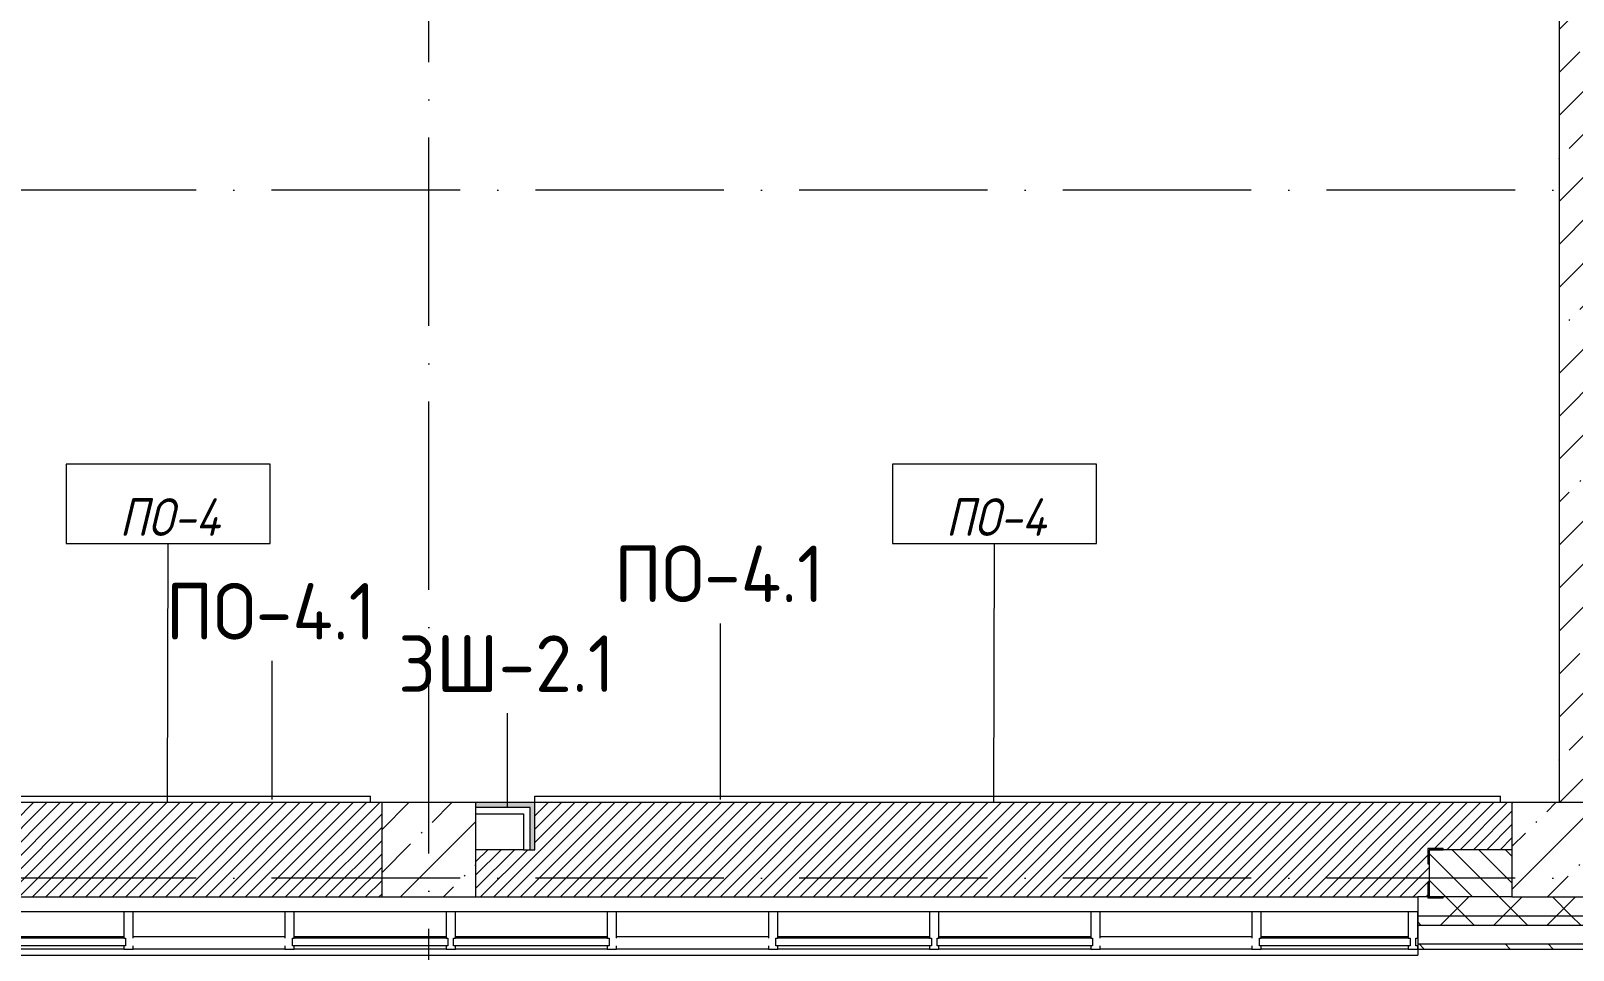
# Model space of a CAD drawing. Header units: millimetres. Extents: x -6467 to 106027, y -7090 to 195095.
# Drawn here: x 73037 to 81225, y -2202 to 2677 of the extents above; entities that cross this region are included whole.
import ezdxf

# ---------------------------------------------------------------- set-up
doc = ezdxf.new("R2010")
doc.units = ezdxf.units.MM
doc.linetypes.add('50_200_ШТРИХ_1Т_ш5_п1_п1_', pattern=[1400, 1000, -200, 0, -200])
for name, color, linetype, lineweight in [('A-FLOR', 7, 'Continuous', 9), ('A-FLOR-IDEN', 7, 'Continuous', 9), ('A-GLAZ', 7, 'Continuous', 5), ('A-GLAZ-CWMG', 7, 'Continuous', 9), ('A-GLAZ-CWMG-1', 7, 'Continuous', 20), ('A-WALL', 7, 'Continuous', 5), ('A-WALL-FNSH-1', 7, 'Continuous', 5), ('A-WALL-IDEN', 7, 'Continuous', 9), ('I-WALL', 7, 'Continuous', 5), ('S-COLS', 7, 'Continuous', 9), ('S-COLS-1', 7, 'Continuous', 5)]:
    doc.layers.add(name, color=color, linetype=linetype, lineweight=lineweight)
for name, color, linetype, lineweight, true_color in [('A-FLOR-PATT-1', 7, 'Continuous', 5, 0xd61c12), ('A-GENM-1', 7, 'Continuous', 9, 0xaaaaaa), ('A-GENM-2', 7, 'Continuous', 20, 0xaaaaaa), ('A-WALL-1', 7, 'Continuous', 5, 0x77b143), ('A-WALL-3', 7, 'Continuous', 5, 0x787878), ('Оси-3', 7, '50_200_ШТРИХ_1Т_ш5_п1_п1_', 9, 0xaaaaaa)]:
    doc.layers.add(name, color=color, linetype=linetype, lineweight=lineweight, true_color=true_color)
doc.styles.add('GOST Common', font='', dxfattribs={"height": 300})
doc.styles.add('GOST Common_I', font='', dxfattribs={"width": 0.9, "height": 200})
doc.styles.get('GOST Common').set_extended_font_data('GOST Common')
doc.styles.get('GOST Common_I').set_extended_font_data('GOST Common', italic=True)
pattern_1 = [(45, (0, 0), (-141.42136, 141.42136), []), (135, (0, 0), (-141.42136, -141.42136), [])]

# ---------------------------------------------------------------- blocks, each defined once
blk = doc.blocks.new('BSC_Колонна _Прямоугольная - 500х500-V69-АИ_План этажа Радиаторы_2')
at = {"layer": 'S-COLS-1'}
h = blk.add_hatch(dxfattribs=at)
h.set_pattern_fill('FP_97', color=256, style=0, pattern_type=2)
h.set_pattern_definition([(45, (-75150, 1668.96), (-228.0985, 228.0985), []), (45, (-74921.9, 1668.96), (-228.0985, 228.0985), [403.225, -80.645, 6.706, -73.939])])
h.paths.add_polyline_path([(-250, -250), (250, -250), (250, 250), (-250, 250), (-250, -50.9)])
for p, q in [((250, 250), (-250, 250)), ((-250, 250), (-250, -250)), ((250, -250), (250, 250)), ((-250, -250), (250, -250))]:
    blk.add_line(p, q, dxfattribs=at)
blk = doc.blocks.new('Прямоугольный импост - Импост структурный с накладкой - 180мм-22703090-АИ_План этажа Радиаторы_2')
at = {"layer": 'A-GLAZ-CWMG'}
for p, q in [((73530.6, -1999), (72750, -1999)), ((73530.6, -2139), (72750, -2139)), ((73530.6, -2179), (72750, -2179)), ((73530.6, -2196), (72750, -2196))]:
    blk.add_line(p, q, dxfattribs=at)
blk = doc.blocks.new('Прямоугольный импост - Импост структурный с накладкой - 180мм-22873273-АИ_План этажа Радиаторы_2')
at = {"layer": 'A-GLAZ-CWMG-1'}
for p, q in [((-50, 0), (-50, 17)), ((-50, 17), (0, 17)), ((-40, 0), (-50, 0)), ((-40, -40), (-40, 0)), ((0, 0), (-10, 0)), ((-10, 0), (-10, -40)), ((0, 17), (0, 0)), ((-50, -180), (-50, -40)), ((-50, -40), (-40, -40)), ((-10, -40), (0, -40)), ((0, -40), (0, -180)), ((0, -180), (-50, -180))]:
    blk.add_line(p, q, dxfattribs=at)
blk = doc.blocks.new('Прямоугольный импост - Импост структурный с накладкой - 180мм-22703092-АИ_План этажа Радиаторы_2')
at = {"layer": 'A-GLAZ-CWMG'}
for p, q in [((74386.1, -1999), (73580.6, -1999)), ((74386.1, -2196), (73580.6, -2196))]:
    blk.add_line(p, q, dxfattribs=at)
blk = doc.blocks.new('Прямоугольный импост - Импост структурный с накладкой - 180мм-V237-АИ_План этажа Радиаторы_2')
at = {"layer": 'A-GLAZ-CWMG-1'}
for p, q in [((-25, 0), (-25, 17)), ((-25, 17), (25, 17)), ((-15, 0), (-25, 0)), ((-15, -40), (-15, 0)), ((25, 17), (25, 0)), ((-25, -180), (-25, -40)), ((-25, -40), (-15, -40)), ((25, -40), (25, -180)), ((25, -180), (-25, -180))]:
    blk.add_line(p, q, dxfattribs=at)
blk = doc.blocks.new('Прямоугольный импост - Импост структурный с накладкой - 180мм-V240-АИ_План этажа Радиаторы_2')
at = {"layer": 'A-GLAZ-CWMG'}
for p, q in [((75241.7, -1999), (74436.1, -1999)), ((75241.7, -2139), (74436.1, -2139)), ((75241.7, -2179), (74436.1, -2179)), ((75241.7, -2196), (74436.1, -2196))]:
    blk.add_line(p, q, dxfattribs=at)
blk = doc.blocks.new('Прямоугольный импост - Импост структурный с накладкой - 180мм-22437100-АИ_План этажа Радиаторы_2')
at = {"layer": 'A-GLAZ-CWMG-1'}
for p, q in [((-25, 0), (-25, 17)), ((-25, 17), (25, 17)), ((25, 0), (15, 0)), ((15, 0), (15, -40)), ((25, 17), (25, 0)), ((-25, -180), (-25, -40)), ((15, -40), (25, -40)), ((25, -40), (25, -180)), ((25, -180), (-25, -180))]:
    blk.add_line(p, q, dxfattribs=at)
blk = doc.blocks.new('Прямоугольный импост - Импост структурный с накладкой - 180мм-22873265-АИ_План этажа Радиаторы_2')
at = {"layer": 'A-GLAZ-CWMG-1'}
for p, q in [((-25, 0), (-25, 17)), ((-25, 17), (25, 17)), ((-15, 0), (-25, 0)), ((-15, -40), (-15, 0)), ((25, 0), (15, 0)), ((15, 0), (15, -40)), ((25, 17), (25, 0)), ((-25, -180), (-25, -40)), ((-25, -40), (-15, -40)), ((15, -40), (25, -40)), ((25, -40), (25, -180)), ((25, -180), (-25, -180))]:
    blk.add_line(p, q, dxfattribs=at)
blk = doc.blocks.new('Прямоугольный импост - Импост структурный с накладкой - 180мм-22703094-АИ_План этажа Радиаторы_2')
at = {"layer": 'A-GLAZ-CWMG'}
for p, q in [((80350, -1999), (79569.4, -1999)), ((80350, -2139), (79569.4, -2139)), ((80350, -2179), (79569.4, -2179)), ((80350, -2196), (79569.4, -2196))]:
    blk.add_line(p, q, dxfattribs=at)
blk = doc.blocks.new('BSC_Колонна _Прямоугольная - 500х500-V260-АИ_План этажа Радиаторы_2')
at = {"layer": 'S-COLS-1'}
h = blk.add_hatch(dxfattribs=at)
h.set_pattern_fill('FP_156', color=256, style=0, pattern_type=2)
h.set_pattern_definition([(45, (-81150, 1668.96), (-228.0985, 228.0985), []), (45, (-80921.9, 1668.96), (-228.0985, 228.0985), [403.225, -80.645, 6.706, -73.939])])
h.paths.add_polyline_path([(-250, -250), (250, -250), (250, 250), (-250, 250), (-250, -50.9)])
for p, q in [((250, 250), (-250, 250)), ((-250, 250), (-250, -250)), ((250, -250), (250, 250)), ((-250, -250), (250, -250))]:
    blk.add_line(p, q, dxfattribs=at)
blk = doc.blocks.new('Фахверк _газобетон торцы_309 - Фахверк _газобетон торцы_-25573200-АИ_План этажа Радиаторы_2')
at = {"layer": 'A-GENM-2'}
for p, q in [((89406, 11134.7), (89325, 11134.7)), ((89325, 11134.7), (89325, 11128.7)), ((89325, 11128.7), (89400, 11128.7)), ((89400, 11128.7), (89400, 11053.7)), ((89400, 11053.7), (89406, 11053.7)), ((89406, 11053.7), (89406, 11134.7)), ((89400, 10953.7), (89400, 10878.7)), ((89406, 10953.7), (89400, 10953.7)), ((89406, 10872.7), (89406, 10953.7)), ((89400, 10878.7), (89325, 10878.7)), ((89325, 10878.7), (89325, 10872.7)), ((89325, 10872.7), (89406, 10872.7))]:
    blk.add_line(p, q, dxfattribs=at)
blk = doc.blocks.new('Отлив_СКБ - Отлив витража-V410-АИ_План этажа Радиаторы_2')
at = {"layer": 'A-GLAZ'}
for p, q in [((0, 67.4), (0, 100)), ((7700, 100), (0, 100)), ((7700, 100), (7700, 67.4)), ((50, 2), (830.6, 2)), ((880.6, 2), (1686.1, 2)), ((1736.1, 2), (2541.7, 2)), ((2591.7, 2), (3397.2, 2)), ((3447.2, 2), (4252.8, 2)), ((4302.8, 2), (5108.3, 2)), ((5158.3, 2), (5963.9, 2)), ((6013.9, 2), (6819.4, 2)), ((6869.4, 2), (7650, 2)), ((830.6, 0), (50, 0)), ((1686.1, 0), (880.6, 0)), ((2541.7, 0), (1736.1, 0)), ((3397.2, 0), (2591.7, 0)), ((4252.8, 0), (3447.2, 0)), ((5108.3, 0), (4302.8, 0)), ((5963.9, 0), (5158.3, 0)), ((6819.4, 0), (6013.9, 0)), ((7650, 0), (6869.4, 0))]:
    blk.add_line(p, q, dxfattribs=at)
blk = doc.blocks.new('AAR_СКБ_Марка_Перекрытия_1 мм - Марка пола-27961726-АИ_План этажа Радиаторы_2')
at = {"layer": 'A-FLOR-IDEN'}
for p, q in [((2.723, 2.101), (-2.69, 2.101)), ((-2.69, 2.101), (-2.69, 0)), ((2.723, 0), (2.723, 2.101)), ((-2.69, 0), (2.723, 0))]:
    blk.add_line(p, q, dxfattribs=at)

msp = doc.modelspace()

# ---------------------------------------------------------------- hatches: boundary and pattern name
at = {"layer": 'A-FLOR-PATT-1'}
h = msp.add_hatch(dxfattribs=at)
h.set_pattern_fill('FP_282', color=256, style=0, pattern_type=2)
h.set_pattern_definition([(45, (73650, -1668.96), (-35.3553, 35.3553), [])])
h.paths.add_polyline_path([(72706, -1919), (74900, -1919), (74900, -1419), (72627.2, -1419), (72627.8, -1663), (72706, -1663), (72706, -1744), (72700, -1744), (72700, -1669), (72640, -1669), (72640, -1919), (72700, -1919), (72700, -1844), (72706, -1844), (72706, -1918.6)])
h = msp.add_hatch(dxfattribs=at)
h.set_pattern_fill('FP_283', color=256, style=0, pattern_type=2)
h.set_pattern_definition([(45, (78150, -1668.96), (-35.3553, 35.3553), [])])
h.paths.add_polyline_path([(80400, -1919), (80454, -1918.6), (80454, -1844), (80460, -1844), (80460, -1744), (80454, -1744), (80454, -1663), (80535, -1663), (80535, -1669), (80900, -1669), (80900, -1419), (75713, -1419), (75713, -1669), (75400, -1669), (75400, -1919), (80064.8, -1919)])
at = {"layer": 'A-WALL'}
h = msp.add_hatch(dxfattribs=at)
h.set_pattern_fill('FP_1', color=256, style=0, pattern_type=2)
h.set_pattern_definition([(45, (0, 0), (-228.0985, 228.0985), []), (45, (228.1, 0), (-228.0985, 228.0985), [403.225, -80.645, 6.706, -73.939])])
h.paths.add_polyline_path([(81391.3, -1419), (81400, -1419), (81400, 6081), (81150, 6081), (81150, -1419)])
h = msp.add_hatch(dxfattribs=at)
h.set_pattern_fill('FP_125', color=256, style=0, pattern_type=2)
h.set_pattern_definition(pattern_1)
h.paths.add_polyline_path([(99166.3, -2019), (101250, -2019), (101250, -1919), (92065.3, -1919), (92065.3, -2019), (95844.3, -2019)])
h.paths.add_polyline_path([(90365.3, -2019), (90365.3, -1919), (82525, -1919), (82525, -2019), (90030.8, -2019)])
h.paths.add_polyline_path([(81400, -2019), (81675, -2019), (81675, -1919), (80400, -1919), (80400, -2019), (81310.6, -2019)])
h.paths.add_polyline_path([(70900, -2019), (72700, -2019), (72700, -1919), (70900, -1919)])
h.paths.add_polyline_path([(69200, -2019), (69200, -1919), (67900, -1919), (67900, -2019), (68853.1, -2019)])
h.paths.add_polyline_path([(66200, -2019), (66200, -1919), (64900, -1919), (64900, -2019), (65946.4, -2019)])
h.paths.add_polyline_path([(63039.6, -2019), (63200, -2019), (63200, -1919), (61900, -1919), (61900, -2019), (62624.4, -2019)])
h.paths.add_polyline_path([(57200, -2019), (57200, -1919), (55900, -1919), (55900, -2019), (56810.9, -2019)])
h.paths.add_polyline_path([(58900, -2019), (60200, -2019), (60200, -1919), (58900, -1919)])
h.paths.add_polyline_path([(52900, -2019), (54200, -2019), (54200, -1919), (52900, -1919)])
h.paths.add_polyline_path([(50997.4, -2019), (51200, -2019), (51200, -1919), (49900, -1919), (49900, -2019), (50166.9, -2019)])
h.paths.add_polyline_path([(46900, -2019), (48200, -2019), (48200, -1919), (46900, -1919)])
h.paths.add_polyline_path([(45183.9, -2019), (45200, -2019), (45200, -1919), (43900, -1919), (43900, -2019), (44353.4, -2019)])
h.paths.add_polyline_path([(41861.9, -2019), (42200, -2019), (42200, -1919), (40900, -1919), (40900, -2019), (41031.4, -2019)])
h.paths.add_polyline_path([(38539.9, -2019), (39200, -2019), (39200, -1919), (37600, -1919), (37600, -2019), (37709.4, -2019)])
h.paths.add_polyline_path([(34600, -2019), (35900, -2019), (35900, -1919), (34600, -1919)])
h.paths.add_polyline_path([(31895.9, -2019), (32900, -2019), (32900, -1919), (31600, -1919), (31600, -2019)])
h.paths.add_polyline_path([(29900, -2019), (29900, -1919), (28790, -1919), (28790, -2019), (29819.7, -2019)])
h.paths.add_polyline_path([(25667.2, -2019), (26900, -2019), (26900, -1919), (25600, -1919), (25600, -2019)])
h.paths.add_polyline_path([(23900, -2019), (23900, -1919), (22600, -1919), (22600, -2019), (23590.9, -2019)])
h.paths.add_polyline_path([(20268.9, -2019), (20900, -2019), (20900, -1919), (19600, -1919), (19600, -2019), (19853.7, -2019)])
h.paths.add_polyline_path([(14870.7, -2019), (14960, -2019), (14960, -1919), (13660, -1919), (13660, -2019), (14455.5, -2019)])
h.paths.add_polyline_path([(16660, -2019), (17900, -2019), (17900, -1919), (16660, -1919)])
h.paths.add_polyline_path([(12785, -2019), (12785, -1919), (7325.3, -1919), (7325.3, -2019), (12379.2, -2019)])
h.paths.add_polyline_path([(2828.5, -2019), (6450.3, -2019), (6450.3, -1919), (-2550, -1919), (-2550, -2019), (-493.5, -2019)])
h = msp.add_hatch(dxfattribs=at)
h.set_pattern_fill('FP_125', color=256, style=0, pattern_type=2)
h.set_pattern_definition(pattern_1)
h.paths.add_polyline_path([(99166.3, -2069), (101350, -2069), (101350, -2019), (92065.3, -2019), (92065.3, -2069), (95844.3, -2069)])
h.paths.add_polyline_path([(89200.3, -2069), (90365.3, -2069), (90365.3, -2019), (82525, -2019), (82525, -2069), (87539.3, -2069)])
h.paths.add_polyline_path([(81675, -2069), (81675, -2019), (80400, -2019), (80400, -2069), (81310.6, -2069)])
h.paths.add_polyline_path([(72590.4, -2069), (72700, -2069), (72700, -2019), (70900, -2019), (70900, -2069), (71759.9, -2069)])
h.paths.add_polyline_path([(68853.1, -2069), (69200, -2069), (69200, -2019), (67900, -2019), (67900, -2069), (68437.9, -2069)])
h.paths.add_polyline_path([(65946.4, -2069), (66200, -2069), (66200, -2019), (64900, -2019), (64900, -2069), (65115.9, -2069)])
h.paths.add_polyline_path([(62209.1, -2069), (63200, -2069), (63200, -2019), (61900, -2019), (61900, -2069)])
h.paths.add_polyline_path([(57200, -2069), (57200, -2019), (55900, -2019), (55900, -2069), (56810.9, -2069)])
h.paths.add_polyline_path([(58900, -2069), (60200, -2069), (60200, -2019), (58900, -2019)])
h.paths.add_polyline_path([(50997.4, -2069), (51200, -2069), (51200, -2019), (49900, -2019), (49900, -2069), (50166.9, -2069)])
h.paths.add_polyline_path([(53904.1, -2069), (54200, -2069), (54200, -2019), (52900, -2019), (52900, -2069), (53488.9, -2069)])
h.paths.add_polyline_path([(48200, -2069), (48200, -2019), (46900, -2019), (46900, -2069), (47675.4, -2069)])
h.paths.add_polyline_path([(42200, -2069), (42200, -2019), (40900, -2019), (40900, -2069), (41861.9, -2069)])
h.paths.add_polyline_path([(45183.9, -2069), (45200, -2069), (45200, -2019), (43900, -2019), (43900, -2069), (44353.4, -2069)])
h.paths.add_polyline_path([(39200, -2069), (39200, -2019), (37600, -2019), (37600, -2069), (38955.2, -2069)])
h.paths.add_polyline_path([(35900, -2069), (35900, -2019), (34600, -2019), (34600, -2069), (35217.9, -2069)])
h.paths.add_polyline_path([(31895.9, -2069), (32900, -2069), (32900, -2019), (31600, -2019), (31600, -2069)])
h.paths.add_polyline_path([(26497.7, -2069), (26900, -2069), (26900, -2019), (25600, -2019), (25600, -2069), (26082.4, -2069)])
h.paths.add_polyline_path([(28989.2, -2069), (29900, -2069), (29900, -2019), (28790, -2019), (28790, -2069)])
h.paths.add_polyline_path([(23900, -2069), (23900, -2019), (22600, -2019), (22600, -2069), (23590.9, -2069)])
h.paths.add_polyline_path([(19600, -2069), (20900, -2069), (20900, -2019), (19600, -2019)])
h.paths.add_polyline_path([(14870.7, -2069), (14960, -2069), (14960, -2019), (13660, -2019), (13660, -2069), (14455.5, -2069)])
h.paths.add_polyline_path([(16947, -2069), (17900, -2069), (17900, -2019), (16660, -2019), (16660, -2069)])
h.paths.add_polyline_path([(10303, -2069), (12785, -2069), (12785, -2019), (7325.3, -2019), (7325.3, -2069), (9472.5, -2069)])
h.paths.add_polyline_path([(5735.2, -2069), (6450.3, -2069), (6450.3, -2019), (-2600, -2019), (-2600, -2069), (5320, -2069)])
at = {"layer": 'A-WALL-1'}
for points in [[(75688, -1444), (75713, -1444), (75713, -1419), (75400, -1419), (75400, -1444)], [(75713, -1669), (75713, -1444), (75688, -1444), (75688, -1669)]]:
    msp.add_hatch(color=256, dxfattribs=at).paths.add_polyline_path(points)
at = {"layer": 'A-WALL-3'}
h = msp.add_hatch(dxfattribs=at)
h.set_pattern_fill('FP_124', color=256, style=0, pattern_type=2)
h.set_pattern_definition([(135, (0, 0), (-342.1478, -342.1478), []), (135, (228.1, 0), (-342.1478, -342.1478), [])])
h.paths.add_polyline_path([(101400, -2196), (101500, -2196), (101500, -2169), (92065.3, -2169), (92065.3, -2196), (101350, -2196)])
h.paths.add_polyline_path([(90365.3, -2196), (90365.3, -2169), (82525, -2169), (82525, -2196), (90030.8, -2196)])
h.paths.add_polyline_path([(81675, -2196), (81675, -2169), (80400, -2169), (80400, -2196), (81310.6, -2196)])
h.paths.add_polyline_path([(71759.9, -2196), (72700, -2196), (72700, -2169), (70900, -2169), (70900, -2196), (70929.4, -2196)])
h.paths.add_polyline_path([(68853.1, -2196), (69200, -2196), (69200, -2169), (67900, -2169), (67900, -2196), (68437.9, -2196)])
h.paths.add_polyline_path([(65946.4, -2196), (66200, -2196), (66200, -2169), (64900, -2169), (64900, -2196), (65115.9, -2196)])
h.paths.add_polyline_path([(62209.1, -2196), (63200, -2196), (63200, -2169), (61900, -2169), (61900, -2196)])
h.paths.add_polyline_path([(55900, -2196), (57200, -2196), (57200, -2169), (55900, -2169)])
h.paths.add_polyline_path([(60200, -2196), (60200, -2169), (58900, -2169), (58900, -2196), (60132.9, -2196)])
h.paths.add_polyline_path([(52900, -2196), (54200, -2196), (54200, -2169), (52900, -2169)])
h.paths.add_polyline_path([(50997.4, -2196), (51200, -2196), (51200, -2169), (49900, -2169), (49900, -2196), (50166.9, -2196)])
h.paths.add_polyline_path([(48200, -2196), (48200, -2169), (46900, -2169), (46900, -2196), (47675.4, -2196)])
h.paths.add_polyline_path([(45183.9, -2196), (45200, -2196), (45200, -2169), (43900, -2169), (43900, -2196), (44353.4, -2196)])
h.paths.add_polyline_path([(41031.4, -2196), (42200, -2196), (42200, -2169), (40900, -2169), (40900, -2196)])
h.paths.add_polyline_path([(38955.2, -2196), (39200, -2196), (39200, -2169), (37600, -2169), (37600, -2196), (38539.9, -2196)])
h.paths.add_polyline_path([(35217.9, -2196), (35900, -2196), (35900, -2169), (34600, -2169), (34600, -2196), (34802.7, -2196)])
h.paths.add_polyline_path([(32726.4, -2196), (32900, -2196), (32900, -2169), (31600, -2169), (31600, -2196), (31895.9, -2196)])
h.paths.add_polyline_path([(29819.7, -2196), (29900, -2196), (29900, -2169), (28790, -2169), (28790, -2196), (29404.4, -2196)])
h.paths.add_polyline_path([(23900, -2196), (23900, -2169), (22600, -2169), (22600, -2196), (23590.9, -2196)])
h.paths.add_polyline_path([(26082.4, -2196), (26900, -2196), (26900, -2169), (25600, -2169), (25600, -2196), (25667.2, -2196)])
h.paths.add_polyline_path([(19600, -2196), (20900, -2196), (20900, -2169), (19600, -2169)])
h.paths.add_polyline_path([(14455.5, -2196), (14960, -2196), (14960, -2169), (13660, -2169), (13660, -2196), (14040.2, -2196)])
h.paths.add_polyline_path([(17777.5, -2196), (17900, -2196), (17900, -2169), (16660, -2169), (16660, -2196), (16947, -2196)])
h.paths.add_polyline_path([(11964, -2196), (12785, -2196), (12785, -2169), (7325.3, -2169), (7325.3, -2196), (11133.5, -2196)])
h.paths.add_polyline_path([(5735.2, -2196), (6450.3, -2196), (6450.3, -2169), (-2727, -2169), (-2727, -2196), (5320, -2196)])
at = {"layer": 'I-WALL'}
h = msp.add_hatch(dxfattribs=at)
h.set_pattern_fill('FP_2', color=256, style=0, pattern_type=2)
h.set_pattern_definition([(135, (0, 0), (-70.71068, -70.71068), [])])
h.paths.add_polyline_path([(80895.3, -1919), (80900, -1919), (80900, -1669), (80460, -1669), (80460, -1919), (80480.1, -1919)])
h.paths.add_polyline_path([(71850, -1919), (71900, -1919), (71900, -1669), (71850, -1669), (71850, -1795)])
h.paths.add_polyline_path([(71110.2, -1919), (71110.2, -1669), (70960.4, -1670.8), (70960.4, -1919)])
h.paths.add_polyline_path([(72400, -1919), (72567.2, -1919), (72567.2, -1669), (72400, -1669), (72400, -1719.8)])
h.paths.add_polyline_path([(71350, -1919), (71350, -1669), (71145.2, -1669), (71145.2, -1919)])
h.paths.add_polyline_path([(72602.2, -1919), (72640, -1919), (72640, -1669), (72602.2, -1669), (72602.2, -1719.8)])
h.paths.add_polyline_path([(69140.4, -1919), (69140.4, -1670.8), (68850, -1670.8), (68850, -1919), (68853.1, -1919)])
h.paths.add_polyline_path([(68129, -1919), (68129, -1669), (67960.4, -1669), (67960.4, -1919), (68022.6, -1919)])
h.paths.add_polyline_path([(68350, -1919), (68350, -1669), (68164, -1669), (68164, -1919)])
h.paths.add_polyline_path([(65946.4, -1919), (66140.4, -1919), (66140.4, -1669), (64960.4, -1669), (64960.4, -1919), (65115.9, -1919)])
h.paths.add_polyline_path([(62850, -1919), (63140.4, -1919), (63140.4, -1669), (62850, -1669), (62850, -1730.5)])
h.paths.add_polyline_path([(62209.1, -1919), (62350, -1919), (62350, -1669), (61960.4, -1669), (61960.4, -1919)])
h.paths.add_polyline_path([(59850, -1919), (60017.2, -1919), (60017.2, -1669), (59850, -1669), (59850, -1719.8)])
h.paths.add_polyline_path([(60052.2, -1919), (60140.4, -1919), (60140.4, -1669), (60052.2, -1669), (60052.2, -1719.8)])
h.paths.add_polyline_path([(55980.4, -1919), (57140.4, -1919), (57140.4, -1669), (55960.4, -1669), (55960.4, -1919)])
h.paths.add_polyline_path([(59350, -1919), (59350, -1669), (59160, -1669), (59160, -1919), (59302.4, -1919)])
h.paths.add_polyline_path([(58960.4, -1919), (59125, -1919), (59125, -1669), (58960.4, -1669), (58960.4, -1719.8)])
h.paths.add_polyline_path([(53164, -1919), (53350, -1919), (53350, -1669), (53164, -1669), (53164, -1719.8)])
h.paths.add_polyline_path([(50350, -1919), (50350, -1669), (50164, -1669), (50164, -1919), (50166.9, -1919)])
h.paths.add_polyline_path([(50129, -1919), (50129, -1669), (49960.4, -1669), (49960.4, -1919)])
h.paths.add_polyline_path([(53073.6, -1919), (53129, -1919), (53129, -1669), (52960.4, -1669), (52960.4, -1919)])
h.paths.add_polyline_path([(53904.1, -1919), (54010, -1919), (54010, -1669), (53850, -1669), (53850, -1919)])
h.paths.add_polyline_path([(54140.4, -1919), (54140.4, -1669), (54045, -1669), (54045, -1919)])
h.paths.add_polyline_path([(51140.4, -1919), (51140.4, -1669), (50850, -1669), (50850, -1919), (50997.4, -1919)])
h.paths.add_polyline_path([(45140.4, -1919), (45140.4, -1669), (45067.3, -1669), (45067.3, -1919)])
h.paths.add_polyline_path([(45032.3, -1919), (45032.3, -1669), (44850, -1669), (44850, -1919)])
h.paths.add_polyline_path([(47675.4, -1919), (48140.4, -1919), (48140.4, -1669), (46960.4, -1669), (46960.4, -1919)])
h.paths.add_polyline_path([(39140.4, -1919), (39140.4, -1669), (39052.2, -1669), (39052.2, -1919)])
h.paths.add_polyline_path([(38955.2, -1919), (39017.2, -1919), (39017.2, -1669), (38850, -1669), (38850, -1919)])
h.paths.add_polyline_path([(38350, -1919), (38350, -1669), (38300, -1669), (38300, -1919)])
h.paths.add_polyline_path([(41861.9, -1919), (42017.2, -1919), (42017.2, -1669), (41850, -1669), (41850, -1919)])
h.paths.add_polyline_path([(42052.2, -1919), (42139.8, -1919), (42139.8, -1669), (42052.2, -1669), (42052.2, -1719.8)])
h.paths.add_polyline_path([(43959.8, -1919), (44350, -1919), (44350, -1669), (43959.8, -1669), (43959.8, -1719.8)])
h.paths.add_polyline_path([(40960.4, -1919), (41350, -1919), (41350, -1669), (40960.4, -1669), (40960.4, -1719.8)])
h.paths.add_polyline_path([(35300, -1919), (35840.4, -1919), (35840.4, -1669), (35300, -1669), (35300, -1719.8)])
h.paths.add_polyline_path([(34660.4, -1919), (34800, -1919), (34800, -1669), (34660.4, -1669), (34660.4, -1719.8)])
h.paths.add_polyline_path([(37660.4, -1919), (37800, -1919), (37800, -1669), (37660.4, -1669), (37660.4, -1719.8)])
h.paths.add_polyline_path([(29480, -1919), (29480, -1669), (29300, -1669), (29300, -1919), (29404.4, -1919)])
h.paths.add_polyline_path([(31660.4, -1919), (32840.4, -1919), (32840.4, -1669), (31660.4, -1669), (31660.4, -1719.8)])
h.paths.add_polyline_path([(28660.4, -1919), (28800, -1919), (28800, -1669), (28660.4, -1669), (28660.4, -1719.8)])
h.paths.add_polyline_path([(29840.4, -1919), (29840.4, -1669), (29515, -1669), (29515, -1919), (29819.7, -1919)])
h.paths.add_polyline_path([(25800, -1919), (25800, -1669), (25660.4, -1669), (25660.4, -1919), (25667.2, -1919)])
h.paths.add_polyline_path([(26467.2, -1919), (26467.2, -1669), (26300, -1669), (26300, -1919)])
h.paths.add_polyline_path([(26840.4, -1919), (26840.4, -1669), (26502.2, -1669), (26502.2, -1919)])
h.paths.add_polyline_path([(23590.9, -1919), (23840.4, -1919), (23840.4, -1669), (22660.4, -1669), (22660.4, -1919), (22760.4, -1919)])
h.paths.add_polyline_path([(20684.2, -1919), (20840.4, -1919), (20840.4, -1669), (20475, -1669), (20475, -1919)])
h.paths.add_polyline_path([(17840.4, -1919), (17840.4, -1669), (17535, -1669), (17535, -1919), (17777.5, -1919)])
h.paths.add_polyline_path([(20300, -1919), (20440, -1919), (20440, -1669), (20300, -1669), (20300, -1719.8)])
h.paths.add_polyline_path([(19800, -1919), (19800, -1669), (19660.4, -1669), (19660.4, -1919)])
h.paths.add_polyline_path([(14400, -1919), (14400, -1669), (13722.5, -1669), (13722.5, -1919), (14040.2, -1919)])
h.paths.add_polyline_path([(16720.4, -1919), (16800, -1919), (16800, -1669), (16720.4, -1669), (16720.4, -1719.8)])
h.paths.add_polyline_path([(17500, -1919), (17500, -1669), (17300, -1669), (17300, -1919)])
h.paths.add_polyline_path([(12722.5, -1919), (12722.5, -1669), (11094.6, -1669), (11094.6, -1919), (12379.2, -1919)])
h.paths.add_polyline_path([(10900, -1919), (11059.6, -1919), (11059.6, -1669), (10900, -1669), (10900, -1885)])
h.paths.add_polyline_path([(10303, -1919), (10400, -1919), (10400, -1669), (7387.8, -1669), (7387.8, -1919), (9472.5, -1919)])
h.paths.add_polyline_path([(6032.8, -1919), (6387.8, -1919), (6387.8, -1669), (6032.8, -1669), (6032.8, -1719.8)])
h.paths.add_polyline_path([(5800, -1919), (5997.8, -1919), (5997.8, -1669), (5800, -1669), (5800, -1719.8)])

# ---------------------------------------------------------------- linework, layer by layer
at = {"layer": 'A-FLOR'}
for p, q in [((74900, -1419), (72627.2, -1419)), ((80900, -1419), (75713, -1419)), ((75653, -1669), (75400, -1669)), ((72706, -1919), (74900, -1919)), ((75400, -1919), (80400, -1919))]:
    msp.add_line(p, q, dxfattribs=at)
at = {"layer": 'A-FLOR-IDEN'}
for p, q in [((73763.6, -1419), (73767, -43.2)), ((78150, -1419), (78153.4, -43.2))]:
    msp.add_line(p, q, dxfattribs=at)
at = {"layer": 'A-WALL'}
for p, q in [((81150, 6081), (81150, -1419)), ((72627.2, -1384), (74840, -1384)), ((74840, -1419), (74840, -1384)), ((75713, -1384), (80840, -1384)), ((75713, -1419), (75713, -1384)), ((80840, -1419), (80840, -1384)), ((75688, -1444), (75400, -1444)), ((75688, -1669), (75688, -1444)), ((75400, -1479), (75653, -1479)), ((75653, -1479), (75653, -1669)), ((75653, -1669), (75688, -1669)), ((80900, -1669), (80460, -1669)), ((80460, -1669), (80460, -1919)), ((80400, -2019), (81675, -2019)), ((80400, -2069), (81675, -2069)), ((80400, -2169), (81675, -2169))]:
    msp.add_line(p, q, dxfattribs=at)
at = {"layer": 'A-WALL-FNSH-1'}
for p, q in [((75713, -1419), (75400, -1419)), ((75713, -1669), (75713, -1419)), ((75688, -1669), (75713, -1669)), ((80900, -1919), (80400, -1919)), ((80400, -1919), (80400, -2196)), ((80400, -2196), (81675, -2196))]:
    msp.add_line(p, q, dxfattribs=at)
at = {"layer": 'A-WALL-IDEN'}
for p, q in [((76698.3, -1401.5), (76698.3, -468.1)), ((74317.9, -1401.5), (74317.9, -667.1)), ((75568.5, -1443.5), (75568.5, -944.8))]:
    msp.add_line(p, q, dxfattribs=at)
at = {"layer": 'Оси-3'}
for p, q in [((75150, -5889.7), (75150, 11717)), ((104718, 1831), (-5267.3, 1831)), ((104718, -1819), (-5267.3, -1819))]:
    msp.add_line(p, q, dxfattribs=at)

# ---------------------------------------------------------------- block references
at = {"layer": 'A-FLOR-IDEN', "xscale": 199.9999999999999, "yscale": 199.9999999999999, "zscale": 199.9999999999999}
for p in [(73763.6, -43.2), (78150, -43.2)]:
    msp.add_blockref('AAR_СКБ_Марка_Перекрытия_1 мм - Марка пола-27961726-АИ_План этажа Радиаторы_2', p, dxfattribs=at)
at = {"layer": 'A-GENM-1', "rotation": 180}
msp.add_blockref('Фахверк _газобетон торцы_309 - Фахверк _газобетон торцы_-25573200-АИ_План этажа Радиаторы_2', (169860, 9209.8), dxfattribs=at)
at = {"layer": 'A-GLAZ', "rotation": 180}
msp.add_blockref('Отлив_СКБ - Отлив витража-V410-АИ_План этажа Радиаторы_2', (80400, -2128.6), dxfattribs=at)
at = {"layer": 'A-GLAZ-CWMG'}
for name, p in [('Прямоугольный импост - Импост структурный с накладкой - 180мм-22703090-АИ_План этажа Радиаторы_2', (0, 0)), ('Прямоугольный импост - Импост структурный с накладкой - 180мм-22703092-АИ_План этажа Радиаторы_2', (0, 0)), ('Прямоугольный импост - Импост структурный с накладкой - 180мм-V240-АИ_План этажа Радиаторы_2', (0, 0)), ('Прямоугольный импост - Импост структурный с накладкой - 180мм-V240-АИ_План этажа Радиаторы_2', (855.6, 0)), ('Прямоугольный импост - Импост структурный с накладкой - 180мм-22703092-АИ_План этажа Радиаторы_2', (2566.7, 0)), ('Прямоугольный импост - Импост структурный с накладкой - 180мм-V240-АИ_План этажа Радиаторы_2', (2566.7, 0)), ('Прямоугольный импост - Импост структурный с накладкой - 180мм-V240-АИ_План этажа Радиаторы_2', (3422.2, 0)), ('Прямоугольный импост - Импост структурный с накладкой - 180мм-22703092-АИ_План этажа Радиаторы_2', (5133.3, 0)), ('Прямоугольный импост - Импост структурный с накладкой - 180мм-22703094-АИ_План этажа Радиаторы_2', (0, 0))]:
    msp.add_blockref(name, p, dxfattribs=at)
at = {"layer": 'A-GLAZ-CWMG', "extrusion": (0, 0, -1), "rotation": 180}
for name, p in [('Прямоугольный импост - Импост структурный с накладкой - 180мм-V237-АИ_План этажа Радиаторы_2', (-73555.6, -2179)), ('Прямоугольный импост - Импост структурный с накладкой - 180мм-22437100-АИ_План этажа Радиаторы_2', (-74411.1, -2179)), ('Прямоугольный импост - Импост структурный с накладкой - 180мм-22873265-АИ_План этажа Радиаторы_2', (-75266.7, -2179)), ('Прямоугольный импост - Импост структурный с накладкой - 180мм-V237-АИ_План этажа Радиаторы_2', (-76122.2, -2179)), ('Прямоугольный импост - Импост структурный с накладкой - 180мм-22437100-АИ_План этажа Радиаторы_2', (-76977.8, -2179)), ('Прямоугольный импост - Импост структурный с накладкой - 180мм-22873265-АИ_План этажа Радиаторы_2', (-77833.3, -2179)), ('Прямоугольный импост - Импост структурный с накладкой - 180мм-V237-АИ_План этажа Радиаторы_2', (-78688.9, -2179)), ('Прямоугольный импост - Импост структурный с накладкой - 180мм-22437100-АИ_План этажа Радиаторы_2', (-79544.4, -2179)), ('Прямоугольный импост - Импост структурный с накладкой - 180мм-22873273-АИ_План этажа Радиаторы_2', (-80400, -2179))]:
    msp.add_blockref(name, p, dxfattribs=at)
at = {"layer": 'S-COLS'}
for name, p in [('BSC_Колонна _Прямоугольная - 500х500-V69-АИ_План этажа Радиаторы_2', (75150, -1669)), ('BSC_Колонна _Прямоугольная - 500х500-V260-АИ_План этажа Радиаторы_2', (81150, -1669))]:
    msp.add_blockref(name, p, dxfattribs=at)

# ---------------------------------------------------------------- texts
at = {"layer": 'A-FLOR-IDEN', "char_height": 200, "width": 572.4, "attachment_point": 5, "line_spacing_factor": 1.022766, "style": 'GOST Common_I'}
for insert in [(73773.8, 96.5), (78160.2, 96.5)]:
    msp.add_mtext('\\pxqc,t0.9,1.8,2.7,3.6,4.5,5.4,6.3,7.2,8.1,9,9.9,10.8,11.7,12.6,13.5,14.4,15.3,16.2,17.1,18,18.9,19.8,20.7,21.6,22.5,23.4,24.3,25.2,26.1,27,27.9,28.8;{ПО-4}', dxfattribs=dict(at, insert=insert))
at = {"layer": 'A-WALL-IDEN', "char_height": 300, "attachment_point": 2, "line_spacing_factor": 1.022766, "style": 'GOST Common'}
for s, insert, width in [('\\pxqc,t0.26667,0.53333,0.8,1.06667,1.33333,1.6,1.86667,2.13333,2.4,2.66667,2.93333,3.2,3.46667,3.73333,4,4.26667,4.53333,4.8,5.06667,5.33333,5.6,5.86667,6.13333,6.4,6.66667,6.93333,7.2,7.46667,7.73333,8,8.26667,8.53333;{ПО-4.1}', (76691.3, -54.7), 1178), ('\\pxqc,t0.26667,0.53333,0.8,1.06667,1.33333,1.6,1.86667,2.13333,2.4,2.66667,2.93333,3.2,3.46667,3.73333,4,4.26667,4.53333,4.8,5.06667,5.33333,5.6,5.86667,6.13333,6.4,6.66667,6.93333,7.2,7.46667,7.73333,8,8.26667,8.53333;{ПО-4.1}', (74310.9, -253.7), 1178), ('\\pxqc,t0.26667,0.53333,0.8,1.06667,1.33333,1.6,1.86667,2.13333,2.4,2.66667,2.93333,3.2,3.46667,3.73333,4,4.26667,4.53333,4.8,5.06667,5.33333,5.6,5.86667,6.13333,6.4,6.66667,6.93333,7.2,7.46667,7.73333,8,8.26667,8.53333;{ЗШ-2.1}', (75562.5, -531.4), 1190)]:
    msp.add_mtext(s, dxfattribs=dict(at, insert=insert, width=width))

doc.saveas('drawing.dxf')
